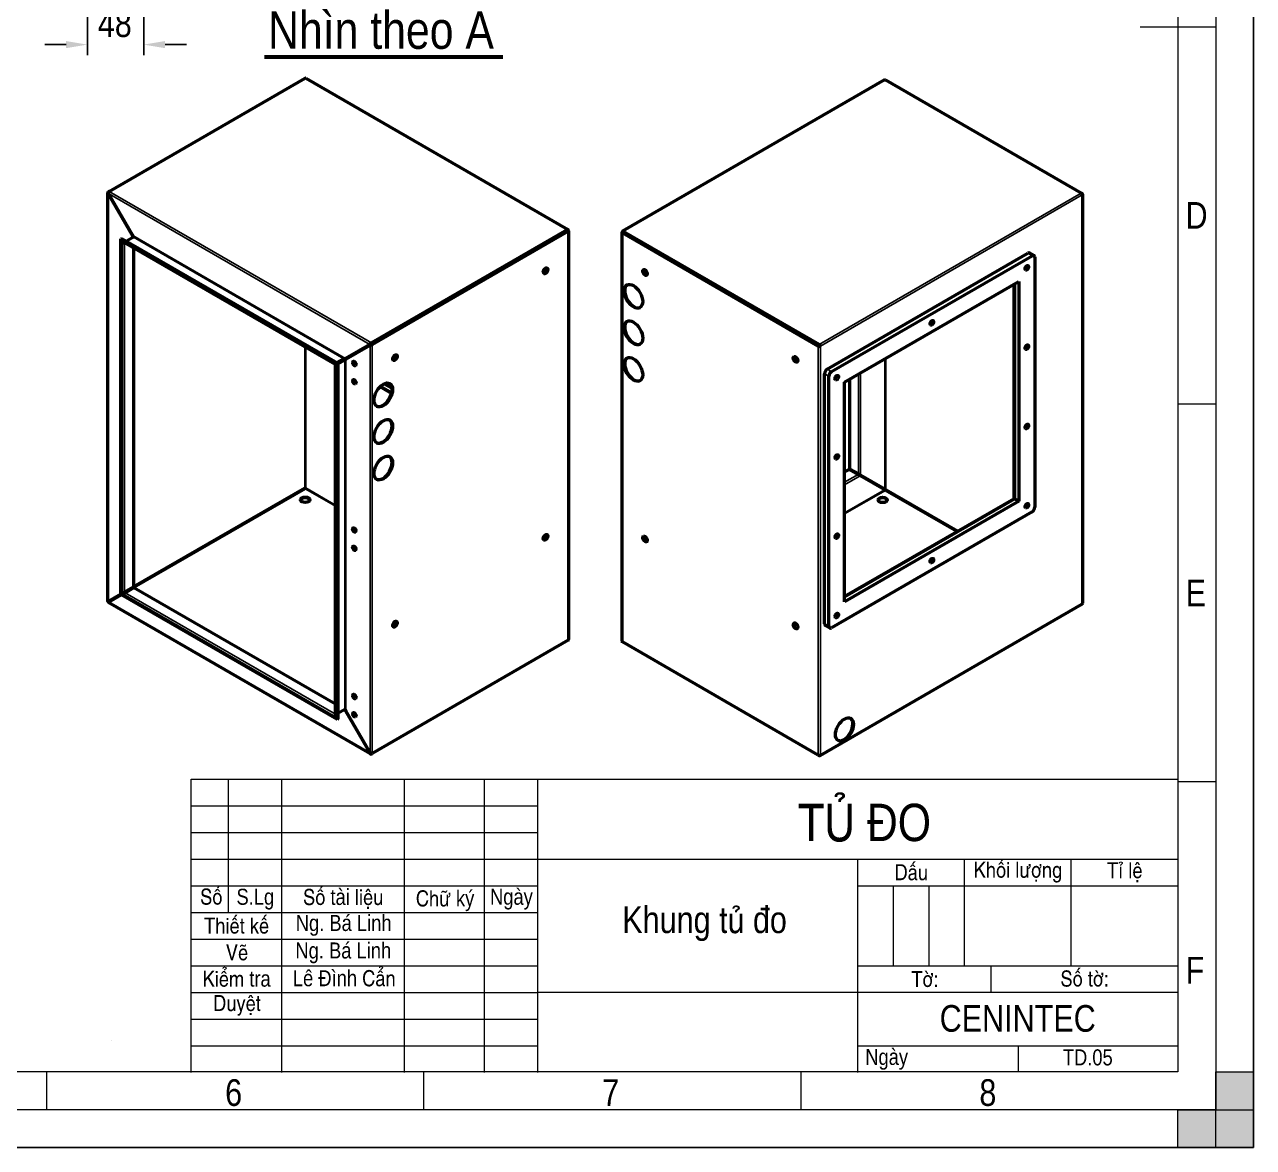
# Model space of a CAD drawing. Header units: millimetres. Extents: x 0 to 2673, y 0 to 1890.
# Drawn here: x 1636 to 2673, y 0 to 947 of the extents above; entities that cross this region are included whole.
import ezdxf

# ---------------------------------------------------------------- set-up
doc = ezdxf.new("R2010")
doc.units = ezdxf.units.MM
doc.header["$LTSCALE"] = 4.5
for name, color, linetype, lineweight in [('Border (ANSI)', 7, 'Continuous', 70), ('Co ban', 7, 'Continuous', 50), ('Dimension (ANSI)', 7, 'Continuous', 25), ('Symbol (ANSI)', 7, 'Continuous', 25)]:
    doc.layers.add(name, color=color, linetype=linetype, lineweight=lineweight)
for name, color, linetype, lineweight, true_color in [('Khung ban ve', 5, 'Continuous', 15, 0x0000ff), ('Lien manh', 7, 'Continuous', 25, 0x020305), ('Manh khung ten', 7, 'Continuous', 15, 0x994c4c), ('Net chu', 30, 'Continuous', 15, 0xff7f00), ('THIN', 5, 'Continuous', 15, 0x0000ff)]:
    doc.layers.add(name, color=color, linetype=linetype, lineweight=lineweight, true_color=true_color)
doc.styles.add('Linh_50', font='')
doc.styles.add('Note Text (ANSI)', font='')
doc.styles.add('StandardAM_ANSI', font='')
doc.styles.add('Text Style71', font='')
doc.styles.get('Linh_50').set_extended_font_data('VNI-Helve-Condense')
doc.styles.get('Note Text (ANSI)').set_extended_font_data('VNI-Helve-Condense')
doc.styles.get('StandardAM_ANSI').set_extended_font_data('VNI-Helve-Condense')
doc.styles.get('Text Style71').set_extended_font_data('VNI-Helve-Condense')
doc.dimstyles.new('Default - mm (ANSI)', dxfattribs={"dimscale": 4.5, "dimtxt": 5, "dimasz": 4, "dimexe": 2, "dimexo": 0.5, "dimgap": 0.8, "dimtad": 1, "dimtoh": 1, "dimdec": 0, "dimrnd": 1e-08, "dimzin": 4, "dimdsep": 46, "dimtxsty": 'StandardAM_ANSI', "dimcen": 0.09, "dimdle": 10, "dimclrd": 256, "dimclre": 256, "dimclrt": 256, "dimadec": 1, "dimazin": 1, "dimtfac": 0.61, "dimtofl": 0, "dimtmove": 0, "dimatfit": 3, "dimldrblk": 'DOT', "dimfxl": 1, "dimtolj": 1, "dimtzin": 4, "dimlwd": -1, "dimlwe": -1, "dimarcsym": 0})

# ---------------------------------------------------------------- blocks, each defined once
blk = doc.blocks.new('Borders A2_Thuong')
at = {"layer": 'THIN'}
for points in [[(586.94, -0.01), (586.94, 14.14), (594.01, 14.14), (594.01, -0.01)], [(594.01, -0.01), (579.87, -0.01), (579.87, 7.06), (594.01, 7.06)]]:
    blk.add_hatch(color=256, dxfattribs=at).paths.add_polyline_path(points)
at = {"layer": 'Border (ANSI)'}
blk.add_line((379.87, 20.06), (379.87, 20.02), dxfattribs=at)
at = {"layer": 'Khung ban ve'}
for p, q in [((579.87, 405.89), (579.87, 14.14)), ((572.8, 210.01), (586.94, 210.01)), ((394.87, 69.02), (579.89, 69.02)), ((394.87, 14.02), (394.87, 69.02)), ((401.87, 44.02), (401.87, 69.02)), ((411.87, 14.02), (411.87, 69.02)), ((434.87, 14.02), (434.87, 69.02)), ((449.87, 14.02), (449.87, 69.02)), ((459.87, 14.02), (459.87, 69.02)), ((579.87, 64.02), (579.89, 64.02)), ((579.87, 59.02), (579.89, 59.02)), ((394.87, 54.02), (579.89, 54.02)), ((519.87, 14.02), (519.87, 54.02)), ((539.87, 34.02), (539.87, 54.02)), ((559.87, 34.02), (559.87, 54.02)), ((394.87, 49.02), (459.87, 49.02)), ((519.87, 49.02), (579.89, 49.02)), ((394.87, 44.02), (459.87, 44.02)), ((579.87, 44.02), (579.89, 44.02)), ((579.87, 39.02), (579.89, 39.02)), ((519.87, 34.02), (579.89, 34.02)), ((544.87, 29.02), (544.87, 34.02)), ((579.87, 29.02), (459.87, 29.02)), ((579.87, 24.02), (579.89, 24.02)), ((579.87, 14.14), (28.3, 14.14))]:
    blk.add_line(p, q, dxfattribs=at)
at = {"layer": 'Manh khung ten', "lineweight": 25}
for p, q in [((594.01, -0.01), (594.01, 420.04)), ((0.01, -0.01), (594.01, -0.01))]:
    blk.add_line(p, q, dxfattribs=at)
at = {"layer": 'Manh khung ten'}
for p, q in [((594.01, 420.04), (594.01, -0.01)), ((586.94, 412.96), (586.94, 7.06)), ((586.92, 139.3), (579.87, 139.3)), ((586.94, 68.53), (579.89, 68.53)), ((394.87, 64.02), (459.87, 64.02)), ((394.87, 59.02), (459.87, 59.02)), ((526.54, 34.02), (526.54, 49.02)), ((533.2, 34.02), (533.2, 49.02)), ((394.87, 39.02), (459.87, 39.02)), ((394.87, 34.02), (459.87, 34.02)), ((394.87, 29.02), (459.87, 29.02)), ((394.87, 24.02), (459.87, 24.02)), ((394.87, 19.02), (459.87, 19.02)), ((519.87, 19.02), (579.89, 19.02)), ((549.88, 19.02), (549.88, 14.14)), ((367.73, 14.14), (367.73, 7.06)), ((438.44, 14.14), (438.44, 7.06)), ((509.15, 14.14), (509.15, 7.06)), ((586.94, 7.06), (21.23, 7.06)), ((594.01, -0.01), (0.01, -0.01))]:
    blk.add_line(p, q, dxfattribs=at)
at = {"layer": 'THIN'}
for p, q in [((586.94, -0.01), (586.94, 14.14)), ((586.94, 14.14), (594.01, 14.14)), ((594.01, 14.14), (594.01, -0.01)), ((579.87, -0.01), (579.87, 7.06)), ((579.87, 7.06), (594.01, 7.06)), ((594.01, 7.06), (594.01, -0.01)), ((594.01, -0.01), (579.87, -0.01)), ((594.01, -0.01), (586.94, -0.01))]:
    blk.add_line(p, q, dxfattribs=at)
at = {"layer": 'Border (ANSI)', "style": 'Note Text (ANSI)'}
for s, insert, char_height, width, attachment_point in [('Daáu', (529.87, 51.55), 3, 19.9371, 5), ('Khoái löôïng', (549.86, 51.58), 3, 19.9371, 5), ('Tæ leä', (569.89, 51.58), 3, 19.9948, 5), ('Soá', (398.63, 46.96), 3, 7.075, 5), ('S.Lg', (406.89, 46.52), 3, 10.0576, 5), ('Soá taøi lieäu', (423.36, 46.56), 3, 22.8599, 5), ('Chöõ kyù', (442.46, 46.22), 3, 15.0245, 5), ('Ngaøy', (454.9, 46.52), 3, 10.0163, 5), ('Thieát keá', (403.38, 41.55), 3, 16.9679, 5), ('Ng. Baù Linh', (423.45, 41.6), 3, 22.8602, 5), ('Veõ', (403.45, 36.54), 3, 17.0139, 5), ('Ng. Baù Linh', (423.38, 36.45), 3, 22.8602, 5), ('Kieåm tra', (403.38, 31.59), 3, 16.9779, 5), ('Leâ Ñình Caån', (423.56, 31.67), 3, 22.8602, 5), ('Tôø:', (532.42, 31.54), 3, 24.9188, 5), ('Soá tôø:', (562.36, 31.61), 3, 34.8305, 5), ('Duyeät', (403.45, 26.61), 3, 16.9779, 5), ('\\fVNI-Helve-Condense|b0|i0;\\H5.0000;CENINTEC', (549.82, 24.14), 5, 59.8872, 5), ('Ngaøy', (521.24, 16.5), 3, 30.0083, 4)]:
    blk.add_mtext(s, dxfattribs=dict(at, insert=insert, char_height=char_height, width=width, attachment_point=attachment_point))
at = {"layer": 'Net chu', "style": 'Linh_50'}
for s, p in [('D', (581.28, 172.19)), ('E', (581.31, 101.42)), ('F', (581.31, 30.71)), ('6', (401.23, 7.77)), ('7', (471.92, 7.77)), ('8', (542.63, 7.77))]:
    blk.add_text(s, height=5, dxfattribs=at).set_placement(p)
blk = doc.blocks.new('*D47')
at = {"layer": 'Defpoints', "color": 0, "transparency": 16777216}
for p in [(1689.3, 986.9), (1736.9, 986.6), (1689.3, 930.1)]:
    blk.add_point(p, dxfattribs=at)
at = {"layer": 'Dimension (ANSI)', "transparency": 16777216}
for p, q in [((1689.3, 984.7), (1689.3, 921.1)), ((1736.9, 984.4), (1736.9, 921.1)), ((1671.3, 930.1), (1653.3, 930.1)), ((1754.9, 930.1), (1772.9, 930.1))]:
    blk.add_line(p, q, dxfattribs=at)
for points in [[(1671.3, 933.1), (1671.3, 927.1), (1689.3, 930.1)], [(1754.9, 933.1), (1754.9, 927.1), (1736.9, 930.1)]]:
    blk.add_solid(points, dxfattribs=at)
at = {"layer": 'Dimension (ANSI)', "color": 150, "true_color": 0x0080ff, "transparency": 16777216, "insert": (1698.1, 959), "char_height": 22.5, "attachment_point": 1, "style": 'StandardAM_ANSI'}
blk.add_mtext('\\A1;48', dxfattribs=at)
blk = doc.blocks.new('_Dot')
at = {"color": 0, "linetype": 'ByBlock', "lineweight": -2}
blk.add_line((-0.5, 0), (-1, 0), dxfattribs=at)
at = {"color": 0, "linetype": 'ByBlock', "const_width": 0.5}
blk.add_lwpolyline([(-0.25, 0, 1), (0.25, 0, 1)], format="xyb", close=True, dxfattribs=at)

msp = doc.modelspace()

# ---------------------------------------------------------------- linework, layer by layer
at = {"layer": 'Co ban'}
for p, q in [((1707.68, 806.29), (1872.95, 901.71)), ((1872.95, 901.71), (1873.08, 901.63)), ((1873.71, 901.69), (2094.67, 774.12)), ((2361.85, 900.28), (2140.9, 772.72)), ((2362.61, 900.3), (2527.88, 804.88)), ((1706.55, 460.54), (1706.55, 805.18)), ((1707.68, 806.29), (1706.92, 805.85)), ((1707.23, 804.48), (1706.92, 804.3)), ((1706.92, 804.3), (1727.41, 768.81)), ((1727.72, 768.99), (1707.23, 804.48)), ((2527.88, 804.88), (2527.75, 804.8)), ((2528.65, 804.44), (2527.88, 804.88)), ((2527.88, 804.72), (2527.88, 804.88)), ((2528.32, 804.25), (2528.65, 804.44)), ((2528.38, 804.14), (2528.65, 804.29)), ((2528.65, 804.29), (2528.65, 804.44)), ((2529.01, 459.13), (2529.01, 803.77)), ((1728.17, 767.71), (1722.38, 764.36)), ((1727.41, 768.81), (1727.72, 768.99)), ((1728.22, 767.83), (1728.22, 767.75)), ((2094.17, 773.98), (1928.9, 678.57)), ((2094.17, 773.47), (1928.9, 678.05)), ((2094.48, 772.92), (1929.21, 677.51)), ((1929.66, 677.25), (2094.93, 772.67)), ((2094.04, 774.06), (2094.17, 773.98)), ((2094.17, 773.47), (2094.17, 773.98)), ((2094.48, 773.29), (2094.93, 773.55)), ((2094.48, 772.92), (2094.93, 772.67)), ((2094.93, 772.67), (2094.93, 772.52)), ((2095.3, 773.03), (2095.3, 428.39)), ((2140.27, 771.62), (2140.27, 426.98)), ((2140.9, 771.62), (2140.63, 771.77)), ((2140.63, 771.26), (2305.91, 675.84)), ((2141.08, 771.52), (2140.9, 771.62)), ((2141.21, 772.17), (2140.95, 772.32)), ((2306.35, 676.1), (2141.08, 771.52)), ((2141.39, 772.06), (2141.21, 772.17)), ((2306.67, 677.16), (2141.39, 772.58)), ((2306.67, 676.64), (2141.39, 772.06)), ((1717.92, 766.42), (1717.61, 766.24)), ((1717.61, 766.24), (1718.95, 763.92)), ((1717.61, 466.56), (1717.61, 766.24)), ((1718.37, 766.68), (1717.92, 766.42)), ((1719.26, 764.1), (1717.92, 766.42)), ((1717.92, 766.42), (1899.94, 661.33)), ((1718.37, 766.68), (1900.39, 661.59)), ((1719.26, 764.1), (1718.95, 763.92)), ((1898.23, 660.35), (1720.15, 763.16)), ((1728.22, 758.5), (1728.22, 472.69)), ((2061.2, 754.44), (2061.83, 754.07)), ((2313.48, 656.4), (2482.76, 754.13)), ((2317.04, 654.34), (2486.32, 752.08)), ((2487.9, 752.23), (2484.34, 754.29)), ((2488.55, 750.79), (2488.55, 539.89)), ((2328.18, 645.34), (2475.19, 730.22)), ((2471.18, 547.35), (2471.18, 727.9)), ((2471.62, 728.16), (2471.62, 547.09)), ((2471.62, 547.09), (2471.62, 728.16)), ((2475.19, 730.22), (2475.19, 545.03)), ((1927.56, 677.28), (1907.07, 665.45)), ((1907.38, 664.9), (1927.87, 676.73)), ((1928, 677.54), (1927.56, 677.28)), ((1928.32, 676.99), (1927.87, 676.73)), ((1928.9, 678.05), (1928, 677.54)), ((1929.21, 677.51), (1928.32, 676.99)), ((1930.55, 678.28), (1930.55, 679)), ((1930.99, 679.26), (1930.99, 678.53)), ((1930.99, 678.53), (1930.99, 679.26)), ((1934.56, 681.32), (1934.56, 680.59)), ((2306.35, 676.1), (2305.91, 675.84)), ((2306.35, 675.95), (2305.91, 675.69)), ((2305.91, 675.84), (2305.91, 675.69)), ((2306.35, 675.95), (2306.35, 676.1)), ((2306.8, 677.23), (2306.67, 677.16)), ((2306.67, 676.64), (2306.67, 677.16)), ((2306.8, 676.72), (2306.67, 676.64)), ((2306.8, 676.72), (2306.8, 677.23)), ((2307.24, 675.95), (2307.69, 675.69)), ((1905.73, 665.19), (1899.94, 661.85)), ((1900.39, 661.59), (1905.73, 664.68)), ((1906.05, 664.13), (1900.7, 661.04)), ((1906.49, 663.87), (1900.7, 660.53)), ((1905.73, 664.68), (1907.07, 665.45)), ((1907.38, 664.9), (1906.05, 664.13)), ((1898.23, 660.35), (1898.6, 660.56)), ((1898.92, 660.02), (1898.55, 659.8)), ((1898.55, 364.67), (1898.55, 659.8)), ((1899.94, 661.33), (1898.6, 660.56)), ((1898.92, 660.02), (1900.25, 660.79)), ((1900.39, 661.59), (1899.94, 661.33)), ((1900.7, 661.04), (1900.25, 660.79)), ((1900.25, 660.79), (1900.25, 361.11)), ((1900.7, 661.04), (1900.7, 361.37)), ((1939.71, 644.03), (1946.33, 640.21)), ((2311.25, 441.64), (2311.25, 652.54)), ((2314.82, 439.58), (2314.82, 650.48)), ((2328.18, 460.16), (2328.18, 645.34)), ((2332.27, 647.7), (2332.27, 572.36)), ((1945.84, 635.86), (1936.2, 641.43)), ((1936.52, 641.75), (1945.95, 636.31)), ((1945.95, 636.31), (1936.52, 641.75)), ((2331.95, 571.81), (2328.18, 569.64)), ((2332.32, 571.6), (2331.95, 571.81)), ((2332.27, 572.36), (2332.64, 572.15)), ((2332.32, 571.6), (2339.45, 567.49)), ((2339.76, 568.03), (2332.64, 572.15)), ((2341.23, 566.46), (2339.45, 567.49)), ((2339.76, 568.03), (2341.54, 567)), ((2361.72, 554.63), (2341.23, 566.46)), ((2362.04, 555.17), (2341.54, 567)), ((1872.64, 556.06), (1728.22, 472.69)), ((1872.95, 555.52), (1728.54, 472.14)), ((1872.64, 556.21), (1872.64, 556.06)), ((1873.08, 555.44), (1872.95, 555.52)), ((2361.72, 554.63), (2362.61, 554.11)), ((2362.04, 555.17), (2362.93, 554.66)), ((2422.75, 519.39), (2362.61, 554.11)), ((2423.38, 519.75), (2362.93, 554.66)), ((2328.18, 464.79), (2471.18, 547.35)), ((2471.62, 547.09), (2328.18, 464.27)), ((2328.18, 464.27), (2471.62, 547.09)), ((2475.19, 545.03), (2328.18, 460.16)), ((2471.62, 547.09), (2471.18, 547.35)), ((2475.19, 545.03), (2471.62, 547.09)), ((2486.32, 536.03), (2317.04, 438.3)), ((1717.61, 466.56), (1706.92, 460.39)), ((1718.95, 467.33), (1717.61, 466.56)), ((1717.92, 466.01), (1719.26, 466.79)), ((1718.95, 467.33), (1720.73, 468.36)), ((1721.04, 467.81), (1719.26, 466.79)), ((1727.86, 472.48), (1720.73, 468.36)), ((1721.04, 467.81), (1728.17, 471.93)), ((1727.86, 472.48), (1728.22, 472.69)), ((1728.54, 472.14), (1728.17, 471.93)), ((1728.54, 472.14), (1898.55, 373.99)), ((1928.14, 331.88), (1707.18, 459.45)), ((1707.23, 459.84), (1717.92, 466.01)), ((1899.94, 360.93), (1717.92, 466.01)), ((2307.43, 330.47), (2528.38, 458.04)), ((2315.47, 438.14), (2311.9, 440.2)), ((2094.93, 427.72), (1929.66, 332.3)), ((2094.93, 427.87), (2094.93, 427.72)), ((2305.91, 330.9), (2140.63, 426.32)), ((1898.92, 363.42), (1898.6, 363.24)), ((1898.6, 363.24), (1899.94, 360.93)), ((1900.25, 361.11), (1898.92, 363.42)), ((1906.49, 369.34), (1900.7, 366)), ((1906.56, 369.36), (1906.62, 369.33)), ((1907.38, 368.31), (1907.07, 368.13)), ((1907.07, 368.13), (1927.56, 332.64)), ((1927.87, 332.82), (1907.38, 368.31)), ((1900.25, 361.11), (1899.94, 360.93)), ((1900.7, 361.37), (1900.25, 361.11)), ((1927.87, 332.82), (1927.56, 332.64)), ((1928.9, 331.86), (1929.66, 332.3)), ((2305.91, 331.05), (2305.91, 330.9)), ((2306.05, 330.98), (2305.91, 330.9)), ((2305.91, 330.9), (2306.67, 330.46)), ((2306.67, 330.84), (2306.67, 330.46)), ((2306.67, 330.46), (2306.8, 330.53)), ((2306.8, 330.83), (2306.8, 330.53))]:
    msp.add_line(p, q, dxfattribs=at)
for centre, major_axis, start_param, end_param in [((1873.08, 900.6), (0.63, 1.09), 0, 0.7853982), ((2527.75, 803.77), (0.63, -1.09), 0.7853982, 2.3561945), ((2527.75, 803.77), (1.26, 0), 5.4977871, 7.0685835), ((1726.96, 768.55), (-0.89, 1.54), 3.8748114, 4.2798222), ((2094.04, 773.03), (0.63, 1.09), 5.4977871, 7.0685835), ((2094.04, 773.03), (0.315, 0.546), 5.4977871, 6.7713321), ((2094.04, 773.03), (0.63, 0), 5.7950385, 7.0685835), ((2094.04, 773.03), (1.26, 0), 5.4977871, 7.0685835), ((1719.84, 764.44), (0.89, -1.54), 4.712389, 6.2205214), ((1720.15, 764.62), (0.89, -1.54), 4.712389, 5.4977871), ((2482.76, 751.56), (1.57, 2.73), 0, 0.7853982), ((2486.32, 749.5), (1.57, 2.73), 5.4977871, 7.0685835), ((2075.33, 739.6), (-1.34, -2.32), 0.1671554, 2.9744373), ((2160.24, 738.19), (-1.34, 2.32), 0.1671554, 2.9744373), ((2150.43, 718.13), (-5.51, 9.55), 0.0404171, 3.1011755), ((2150.43, 687.26), (-5.53, 9.58), 0.0402803, 3.1013124), ((2306.8, 676.2), (1.26, 0), 3.9269908, 5.4977871), ((2306.8, 676.2), (-0.63, 0), 0.7853982, 2.3561945), ((2306.8, 676.2), (-0.63, 1.09), 3.9269908, 5.4977871), ((2306.8, 676.2), (-0.315, 0.546), 3.9269908, 5.4977871), ((1948.37, 666.29), (-1.34, -2.32), 0.1671554, 2.9744373), ((2150.43, 656.4), (-5.51, 9.55), 0.0404171, 3.1011755), ((2287.2, 664.89), (-1.34, 2.32), 0.1671554, 2.9744373), ((1914.96, 661.41), (-1.02, 1.77), 0.2193255, 2.9222672), ((2313.48, 653.83), (-1.57, -2.73), 3.9269908, 5.4977871), ((2317.04, 651.77), (1.57, 2.73), 0.7853982, 2.3561945), ((1914.96, 645.98), (-1.02, 1.77), 0.2193255, 2.9222672), ((1938.57, 634.92), (-5.51, -9.55), 0.0404171, 3.1011755), ((1938.57, 604.05), (-5.53, -9.58), 0.0402803, 3.1013124), ((1938.57, 573.19), (-5.51, -9.55), 0.0404171, 3.1011755), ((1873.08, 555.96), (-0.63, 0), 3.9269908, 5.4977871), ((1873.08, 555.96), (-0.315, -0.546), 0.7853982, 2.3561945), ((1873.08, 545.67), (3.94, 0), 0.1133798, 3.0282128), ((2360.25, 545.55), (3.94, 0), 0.1133798, 3.0282128), ((2486.32, 538.6), (-1.57, -2.73), 0.7853982, 2.3561945), ((1914.96, 520.98), (-1.02, 1.77), 0.2193255, 2.9222672), ((2075.33, 514.81), (-1.34, -2.32), 0.1671554, 2.9744373), ((2160.24, 513.4), (-1.34, 2.32), 0.1671554, 2.9744373), ((1914.96, 505.55), (-1.02, 1.77), 0.2193255, 2.9222672), ((2527.75, 459.13), (0.63, -1.09), 0, 0.7853982), ((2527.75, 459.13), (1.26, 0), 5.4977871, 6.2831853), ((1948.37, 441.51), (-1.34, -2.32), 0.1671554, 2.9744373), ((2287.2, 440.1), (-1.34, 2.32), 0.1671554, 2.9744373), ((2313.48, 442.93), (-1.57, -2.73), 5.4977871, 6.2831853), ((2317.04, 440.87), (-1.57, -2.73), 5.4977871, 7.0685835), ((2094.04, 428.39), (1.26, 0), 5.4977871, 6.2831853), ((1914.96, 380.55), (-1.02, 1.77), 0.2193255, 2.9222672), ((1899.49, 363.76), (-0.89, 1.54), 0.0626639, 1.5707963), ((1899.81, 363.94), (-0.89, 1.54), 0.7853982, 1.5707963), ((1906.62, 367.87), (0.89, -1.54), 2.0033632, 2.408374), ((1914.96, 365.12), (-1.02, 1.77), 0.2193255, 2.9222672), ((2327.52, 352.75), (-5.35, -9.28), 0.0416065, 3.0999861), ((2306.8, 331.56), (-1.26, 0), 0.7853982, 2.3561945), ((2306.8, 331.56), (0.63, -1.09), 5.4977871, 7.0685835)]:
    msp.add_ellipse(centre, major_axis=major_axis, ratio=0.5773503, start_param=start_param, end_param=end_param, dxfattribs=at)
for centre, major_axis in [((2075.77, 739.34), (-1.34, -2.32)), ((2159.79, 737.93), (-1.34, 2.32)), ((2481.87, 741.79), (-1.05, -1.81)), ((2149.99, 717.87), (-5.51, 9.55)), ((2149.99, 687.01), (-5.53, 9.58)), ((2401.68, 695.49), (-1.05, -1.81)), ((2481.87, 674.92), (-1.05, -1.81)), ((1948.81, 666.04), (-1.34, -2.32)), ((2149.99, 656.14), (-5.51, 9.55)), ((2286.75, 664.63), (-1.34, 2.32)), ((1914.51, 661.15), (1.02, -1.77)), ((1914.51, 645.72), (1.02, -1.77)), ((1939.01, 634.66), (-5.51, -9.55)), ((2321.5, 649.2), (-1.05, -1.81)), ((1939.01, 603.8), (-5.53, -9.58)), ((2481.87, 608.05), (-1.05, -1.81)), ((1939.01, 572.93), (-5.51, -9.55)), ((2321.5, 582.33), (-1.05, -1.81)), ((1873.08, 546.18), (-3.94, 0)), ((2360.25, 546.06), (-3.94, 0)), ((2481.87, 541.18), (-1.05, -1.81)), ((1914.51, 520.72), (1.02, -1.77)), ((2075.77, 514.55), (-1.34, -2.32)), ((2159.79, 513.14), (-1.34, 2.32)), ((2321.5, 515.46), (-1.05, -1.81)), ((1914.51, 505.29), (1.02, -1.77)), ((2401.68, 494.88), (-1.05, -1.81)), ((2321.5, 448.59), (-1.05, -1.81)), ((1948.81, 441.25), (-1.34, -2.32)), ((2286.75, 439.84), (-1.34, 2.32)), ((1914.51, 380.29), (1.02, -1.77)), ((1914.51, 364.86), (1.02, -1.77)), ((2327.96, 352.49), (-5.35, -9.28))]:
    msp.add_ellipse(centre, major_axis=major_axis, ratio=0.5773503, dxfattribs=at)
for points, knots in [([(2361.85, 900.28), (2361.96, 900.34), (2362.07, 900.38), (2362.18, 900.39), (2362.33, 900.41), (2362.48, 900.37), (2362.61, 900.3)], [-0.78539816, -0.78539816, -0.78539816, -0.78539816, -0.45158438, -0.45158438, -0.45158438, 0, 0, 0, 0]), ([(1706.92, 805.85), (1706.59, 805.65), (1706.46, 805.23), (1706.62, 804.8), (1706.68, 804.63), (1706.78, 804.46), (1706.92, 804.3)], [0, 0, 0, 0, 1.1192119, 1.1192119, 1.1192119, 1.5707963, 1.5707963, 1.5707963, 1.5707963]), ([(1707.23, 804.48), (1707.07, 804.96), (1707.11, 805.55), (1707.33, 805.93), (1707.43, 806.09), (1707.54, 806.21), (1707.68, 806.29)], [-1.5707963, -1.5707963, -1.5707963, -1.5707963, -0.4515844, -0.4515844, -0.4515844, 0, 0, 0, 0]), ([(1727.41, 767.27), (1727.58, 767.37), (1727.64, 767.79), (1727.55, 768.3), (1727.51, 768.47), (1727.47, 768.64), (1727.41, 768.81)], [-3.1415927, -3.1415927, -3.1415927, -3.1415927, -1.9641934, -1.9641934, -1.9641934, -1.5707963, -1.5707963, -1.5707963, -1.5707963]), ([(1728.17, 767.71), (1728.35, 767.81), (1728.29, 768.17), (1728.03, 768.58), (1727.95, 768.72), (1727.84, 768.86), (1727.72, 768.99)], [-3.1415927, -3.1415927, -3.1415927, -3.1415927, -1.9641934, -1.9641934, -1.9641934, -1.5707963, -1.5707963, -1.5707963, -1.5707963]), ([(2140.63, 771.77), (2140.3, 771.77), (2140.18, 771.66), (2140.33, 771.48), (2140.4, 771.41), (2140.5, 771.34), (2140.63, 771.26)], [-1.5707963, -1.5707963, -1.5707963, -1.5707963, -0.4515844, -0.4515844, -0.4515844, 0, 0, 0, 0]), ([(2140.81, 771.63), (2140.81, 771.63), (2140.81, 771.63), (2140.82, 771.63), (2140.83, 771.63), (2140.86, 771.62), (2140.88, 771.62), (2140.9, 771.62)], [0.080933689, 0.080933689, 0.080933689, 0.080933689, 0.08997605, 0.08997605, 0.108039553, 0.108039553, 0.122939721, 0.122939721, 0.122939721, 0.122939721]), ([(2141.39, 772.58), (2141.06, 772.77), (2140.84, 772.78), (2140.84, 772.61), (2140.85, 772.53), (2140.88, 772.44), (2140.95, 772.32)], [0, 0, 0, 0, 1.1192119, 1.1192119, 1.1192119, 1.5707963, 1.5707963, 1.5707963, 1.5707963]), ([(2141.21, 772.17), (2141.2, 772.19), (2141.18, 772.21), (2141.17, 772.24), (2141.16, 772.24), (2141.16, 772.24)], [0, 0, 0, 0, 0.022102693, 0.022102693, 0.04192974, 0.04192974, 0.04192974, 0.04192974]), ([(1719.72, 763.51), (1719.84, 763.33), (1719.96, 763.2), (1720.08, 763.15), (1720.13, 763.13), (1720.17, 763.12), (1720.21, 763.13)], [-0.97769329, -0.97769329, -0.97769329, -0.97769329, -0.39339711, -0.39339711, -0.39339711, -0.14189705, -0.14189705, -0.14189705, -0.14189705]), ([(1928.9, 678.57), (1928.56, 678.37), (1928.14, 678.01), (1927.84, 677.67), (1927.72, 677.53), (1927.63, 677.4), (1927.56, 677.28)], [0, 0, 0, 0, 1.1192119, 1.1192119, 1.1192119, 1.5707963, 1.5707963, 1.5707963, 1.5707963]), ([(1927.87, 676.73), (1928.21, 676.73), (1928.73, 676.85), (1929.18, 677.02), (1929.36, 677.09), (1929.52, 677.17), (1929.66, 677.25)], [-1.5707963, -1.5707963, -1.5707963, -1.5707963, -0.4515844, -0.4515844, -0.4515844, 0, 0, 0, 0]), ([(1905.73, 665.19), (1905.91, 665.29), (1906.3, 665.39), (1906.69, 665.43), (1906.82, 665.44), (1906.95, 665.45), (1907.07, 665.45)], [-3.1415927, -3.1415927, -3.1415927, -3.1415927, -1.9641934, -1.9641934, -1.9641934, -1.5707963, -1.5707963, -1.5707963, -1.5707963]), ([(1906.49, 663.87), (1906.67, 663.97), (1906.95, 664.27), (1907.18, 664.59), (1907.25, 664.69), (1907.32, 664.8), (1907.38, 664.9)], [-3.1415927, -3.1415927, -3.1415927, -3.1415927, -1.9641934, -1.9641934, -1.9641934, -1.5707963, -1.5707963, -1.5707963, -1.5707963]), ([(1707.18, 459.45), (1707.15, 459.47), (1707.13, 459.5), (1707.13, 459.56), (1707.13, 459.63), (1707.17, 459.73), (1707.23, 459.84)], [0.78539816, 0.78539816, 0.78539816, 0.78539816, 1.11921194, 1.11921194, 1.11921194, 1.57079633, 1.57079633, 1.57079633, 1.57079633]), ([(1898.63, 364.12), (1898.54, 364.31), (1898.49, 364.49), (1898.5, 364.61), (1898.51, 364.66), (1898.52, 364.71), (1898.55, 364.74)], [-0.97769329, -0.97769329, -0.97769329, -0.97769329, -0.39339711, -0.39339711, -0.39339711, -0.14189705, -0.14189705, -0.14189705, -0.14189705]), ([(1905.73, 368.9), (1905.91, 369), (1906.3, 368.84), (1906.69, 368.5), (1906.82, 368.39), (1906.95, 368.26), (1907.07, 368.13)], [-3.1415927, -3.1415927, -3.1415927, -3.1415927, -1.9641934, -1.9641934, -1.9641934, -1.5707963, -1.5707963, -1.5707963, -1.5707963]), ([(1906.49, 369.34), (1906.67, 369.44), (1906.95, 369.21), (1907.18, 368.78), (1907.25, 368.64), (1907.32, 368.48), (1907.38, 368.31)], [-3.1415927, -3.1415927, -3.1415927, -3.1415927, -1.9641934, -1.9641934, -1.9641934, -1.5707963, -1.5707963, -1.5707963, -1.5707963]), ([(1927.56, 332.64), (1927.73, 332.16), (1928.09, 331.81), (1928.46, 331.77), (1928.61, 331.75), (1928.76, 331.79), (1928.9, 331.86)], [-1.5707963, -1.5707963, -1.5707963, -1.5707963, -0.4515844, -0.4515844, -0.4515844, 0, 0, 0, 0]), ([(1929.66, 332.3), (1929.32, 332.11), (1928.8, 332.16), (1928.35, 332.42), (1928.17, 332.53), (1928.01, 332.66), (1927.87, 332.82)], [0, 0, 0, 0, 1.1192119, 1.1192119, 1.1192119, 1.5707963, 1.5707963, 1.5707963, 1.5707963])]:
    msp.add_open_spline(points, degree=3, knots=knots, dxfattribs=at)
for points in [[(1706.92, 460.39), (1706.68, 460.39), (1706.56, 460.44), (1706.55, 460.54)], [(2140.63, 426.32), (2140.4, 426.45), (2140.27, 426.7), (2140.27, 426.98)]]:
    msp.add_open_spline(points, degree=3, dxfattribs=at)
at = {"layer": 'Lien manh'}
for p, q in [((2094.04, 774.06), (1873.08, 901.63)), ((2362.61, 900.3), (2141.39, 772.58)), ((1706.92, 805.85), (1707.22, 805.67)), ((1706.92, 804.3), (1706.92, 460.39)), ((1927.56, 677.28), (1707.23, 804.48)), ((1707.68, 806.29), (1928.9, 678.57)), ((2306.8, 677.23), (2527.75, 804.8)), ((2528.65, 803.26), (2307.69, 675.69)), ((2528.65, 458.62), (2528.65, 803.26)), ((1727.41, 767.27), (1727.41, 768.81)), ((1727.72, 768.99), (1907.07, 665.45)), ((1905.73, 665.19), (1728.17, 767.71)), ((2094.48, 773.29), (2094.17, 773.47)), ((2094.48, 772.92), (2094.48, 773.29)), ((2094.93, 427.87), (2094.93, 772.52)), ((2141.08, 771.52), (2140.63, 771.26)), ((2140.63, 771.26), (2140.63, 426.32)), ((2141.39, 772.58), (2141.39, 772.06)), ((1718.95, 467.33), (1718.95, 763.92)), ((1719.26, 764.1), (1898.6, 660.56)), ((1720.73, 762.83), (1720.73, 468.36)), ((1727.86, 472.48), (1727.86, 758.72)), ((2482.76, 754.13), (2486.32, 752.08)), ((2161.57, 736.16), (2161.57, 737.64)), ((1872.64, 556.21), (1872.64, 675.13)), ((1873.53, 674.61), (1873.53, 556.21)), ((1927.87, 332.82), (1927.87, 676.73)), ((1928.9, 678.57), (1928.9, 678.05)), ((1929.21, 677.51), (1929.66, 677.25)), ((1929.66, 677.25), (1929.66, 332.3)), ((2305.91, 331.05), (2305.91, 675.69)), ((2307.69, 675.69), (2307.69, 331.05)), ((1905.73, 665.19), (1905.73, 664.68)), ((1906.49, 663.87), (1906.05, 664.13)), ((1906.49, 369.34), (1906.49, 663.87)), ((1907.38, 664.9), (1907.38, 368.31)), ((2362.04, 555.17), (2362.04, 664.89)), ((2362.93, 665.4), (2362.93, 554.66)), ((1898.92, 660.02), (1898.92, 363.42)), ((2317.04, 654.34), (2313.48, 656.4)), ((2311.25, 652.54), (2314.82, 650.48)), ((2332.64, 647.91), (2332.64, 572.15)), ((2339.76, 568.03), (2339.76, 652.03)), ((2341.54, 653.06), (2341.54, 567)), ((2332.32, 571.6), (2328.18, 569.21)), ((2328.18, 560.98), (2339.45, 567.49)), ((2341.23, 566.46), (2328.18, 558.92)), ((1898.55, 540.74), (1873.08, 555.44)), ((1873.53, 556.21), (1898.55, 541.77)), ((2328.18, 535.26), (2361.72, 554.63)), ((2362.61, 554.11), (2328.18, 534.23)), ((2161.57, 511.37), (2161.57, 512.85)), ((1898.6, 363.24), (1719.26, 466.79)), ((1721.04, 467.81), (1898.55, 365.33)), ((1898.55, 373.56), (1728.17, 471.93)), ((1707.23, 459.84), (1927.56, 332.64)), ((2307.69, 331.05), (2528.65, 458.62)), ((2314.82, 439.58), (2311.25, 441.64)), ((1907.07, 368.13), (1905.73, 368.9)), ((1928.9, 332.21), (1928.9, 331.86))]:
    msp.add_line(p, q, dxfattribs=at)
at = {"layer": 'Symbol (ANSI)', "lineweight": 60}
msp.add_line((1838.81, 919.68), (2039.88, 919.68), dxfattribs=at)

# ---------------------------------------------------------------- block references
at = {"xscale": 4.5, "yscale": 4.5, "zscale": 4.5}
msp.add_blockref('Borders A2_Thuong', (0, 0), dxfattribs=at)

# ---------------------------------------------------------------- texts
at = {"layer": 'Symbol (ANSI)', "insert": (1841.73, 926.09), "char_height": 31.5, "attachment_point": 7, "style": 'Text Style71'}
msp.add_mtext('Nhìn theo A', dxfattribs=at)
at = {"layer": 'Symbol (ANSI)', "attachment_point": 5, "style": 'Note Text (ANSI)'}
for s, insert, char_height, width in [('{\\fVNI-Helve-Condense|b0|i0;\\H31.5000;TUÛ ÑO}', (2345.03, 273.66), 31.5, 540.2659), ('{\\fVNI-Helve-Condense|b0|i0;\\H22.5000;Khung tuû ño}', (2210.01, 188.61), 22.5, 280.9401), ('{\\fVNI-Helve-Condense|b0|i0;TD.05}', (2533.3, 75.82), 13.5, 180.5983)]:
    msp.add_mtext(s, dxfattribs=dict(at, insert=insert, char_height=char_height, width=width))

# ---------------------------------------------------------------- dimensions: what is measured, and where the dimension line sits
at = {"layer": 'Dimension (ANSI)'}
dim = msp.add_linear_dim(base=(1689.35, 930.14), p1=(1736.86, 986.6), p2=(1689.35, 986.91), dimstyle='Default - mm (ANSI)', override={"dimgap": 1.304021, "dimtoh": 0, "dimdec": 0, "dimtol": 0, "dimlim": 0, "dimtp": 0, "dimtm": 0, "dimtdec": 2}, dxfattribs=at)
dim.commit()
dim.dimension.update_dxf_attribs({"geometry": '*D47', "text_midpoint": (1713.1, 930.14), "dimtype": 160})

doc.saveas('drawing.dxf')
